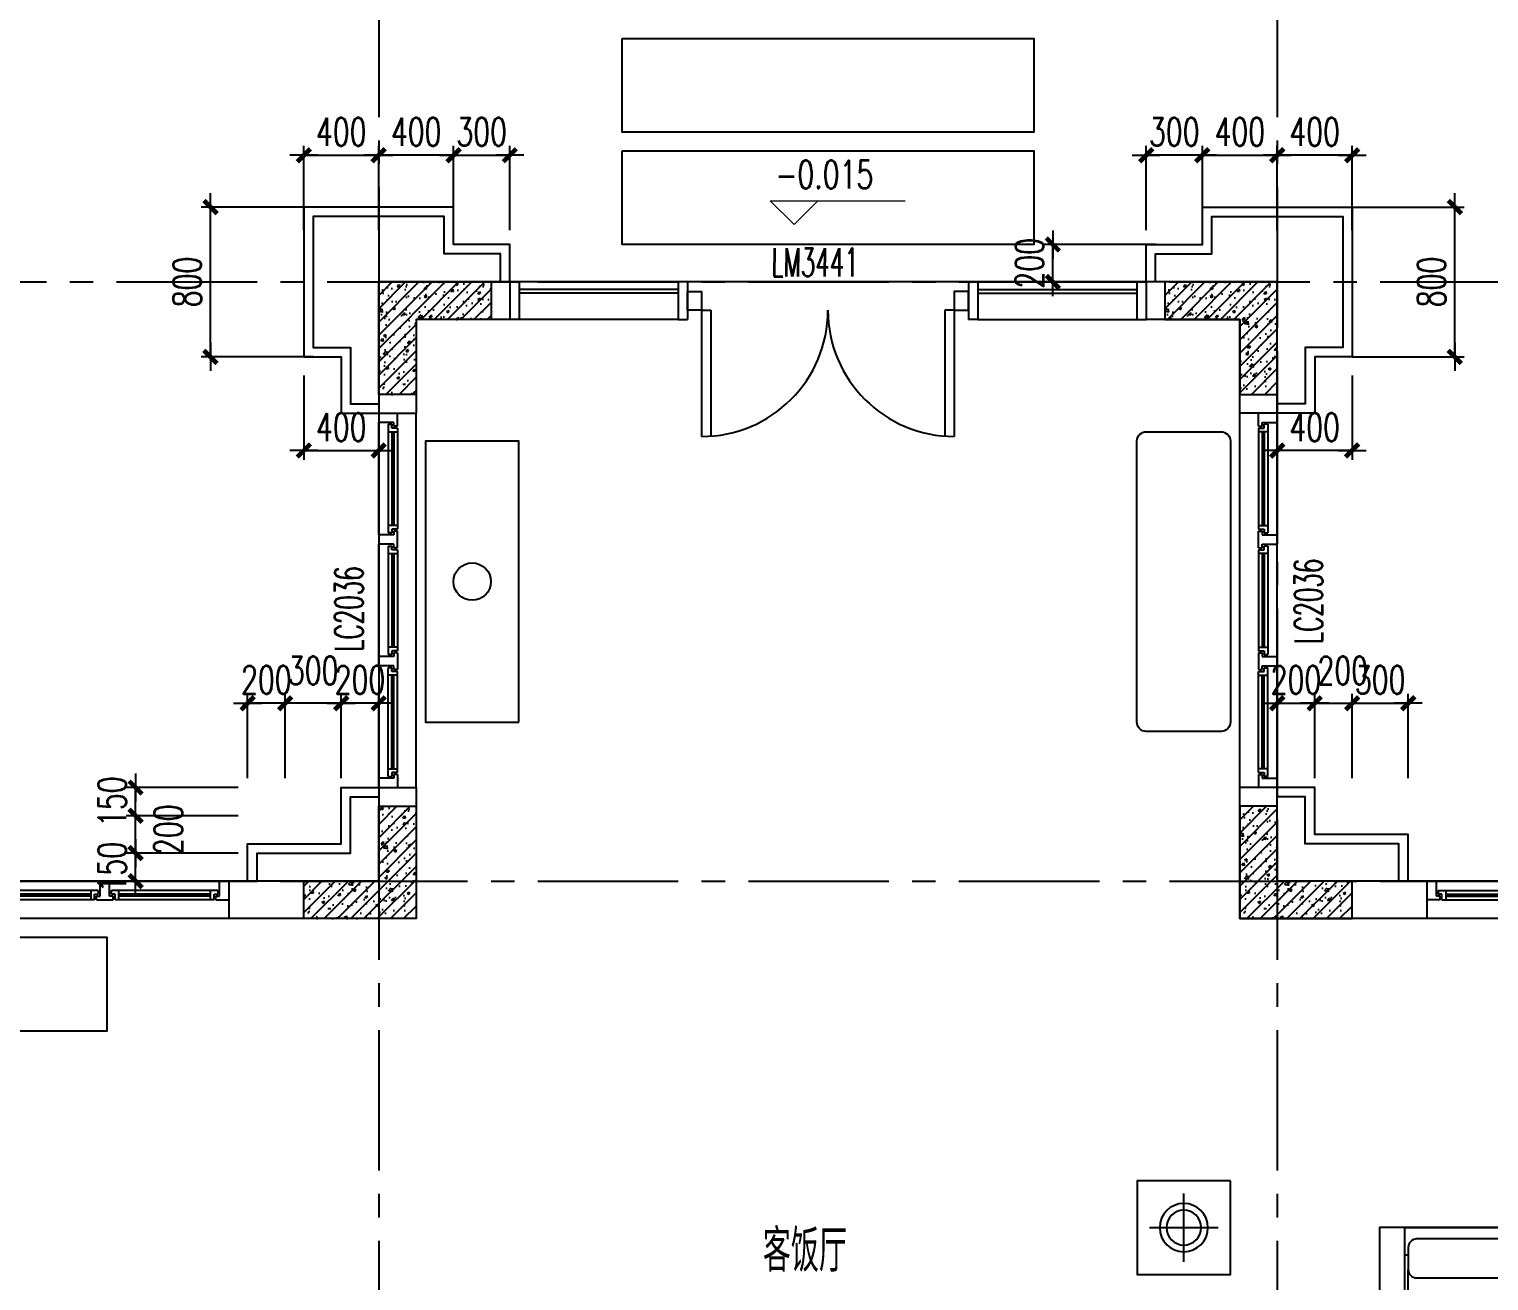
# Model space of a CAD drawing. Extents: x -395226 to -176901, y -140672 to 68263.
# Drawn here: x -314137 to -306339, y 50186 to 56870 of the extents above; entities that cross this region are included whole.
import ezdxf
from ezdxf.enums import TextEntityAlignment as Align

# ---------------------------------------------------------------- set-up
doc = ezdxf.new("R2010")
doc.units = 0
doc.header["$LTSCALE"] = 1000
doc.header["$MEASUREMENT"] = 0
doc.linetypes.add('ACAD_ISO08W100', pattern=[36, 24, -3, 6, -3])
doc.linetypes.add('Plans$0$CENTER2', pattern=[1.125, 0.75, -0.125, 0.125, -0.125])
doc.layers.get('0').update_dxf_attribs({"linetype": 'CONTINUOUS'})
doc.layers.get('Defpoints').update_dxf_attribs({"linetype": 'CONTINUOUS'})
for name, color, linetype in [('A-COLUMN', 1, 'CONTINUOUS'), ('A-COLUMN-hatch', 252, 'CONTINUOUS'), ('A-DIM', 201, 'CONTINUOUS'), ('A-DOTE', 8, 'ACAD_ISO08W100'), ('A-FIN-GRAN', 34, 'CONTINUOUS'), ('A-FUR', 251, 'CONTINUOUS'), ('A-PAVE', 17, 'CONTINUOUS'), ('A-TEXT-CN', 31, 'CONTINUOUS'), ('A-WALL', 2, 'CONTINUOUS'), ('A-WINDOW', 4, 'CONTINUOUS'), ('A-WINDOW-TEXT', 93, 'CONTINUOUS'), ('Plans$0$Grid', 9, 'Plans$0$CENTER2')]:
    doc.layers.add(name, color=color, linetype=linetype)
doc.layers.add('A-LEVEL', color=135, linetype='CONTINUOUS', lineweight=0)
doc.styles.add('_HZTXT', font='tjromans.shx', dxfattribs={"width": 0.7, "bigfont": 'tjhztxt.shx'})
doc.styles.add('DIM_FONT', font='SIMPLEX', dxfattribs={"width": 0.7, "bigfont": 'GBCBIG'})
doc.styles.add('PRC-S', font='tjromans.shx', dxfattribs={"width": 0.7, "bigfont": 'tjhztxt.shx'})
doc.styles.add('TJHZTXT', font='tjromans.shx', dxfattribs={"width": 0.8, "bigfont": 'tjhztxt.shx'})
doc.styles.add('zjz', font='tjromans.shx', dxfattribs={"width": 0.7, "height": 500, "bigfont": 'tjhztxt.shx'})
doc.dimstyles.new('DIM100', dxfattribs={"dimscale": 100, "dimtxt": 3, "dimasz": 0.01, "dimexe": 1, "dimexo": 1, "dimgap": 1, "dimtad": 1, "dimdec": 0, "dimzin": 0, "dimdsep": 46, "dimtxsty": 'DIM_FONT', "dimblk1": '_DIMX', "dimblk2": '_DIMX', "dimsah": 1, "dimcen": 0.01, "dimclrd": 256, "dimclre": 256, "dimclrt": 7, "dimadec": 0, "dimazin": 0, "dimtfac": 1, "dimtdec": 0, "dimtix": 1, "dimtmove": 2, "dimatfit": 3, "dimldrblk": '_DIMX', "dimfxl": 0, "dimtolj": 1, "dimtzin": 5, "dimarcsym": 0})

# ---------------------------------------------------------------- blocks, each defined once
blk = doc.blocks.new('Grid')
at = {"layer": 'Plans$0$Grid', "color": 8}
for p, q in [((-6548.2, 23320), (-6548.2, -15380)), ((-1748.2, 23320), (-1748.2, -15380)), ((-28198.2, 19440), (8601.8, 19440)), ((-28198.2, 16240), (8601.8, 16240))]:
    blk.add_line(p, q, dxfattribs=at)
blk = doc.blocks.new('A$C539A1996')
for p, q in [((-2019.9, -579), (-2019.9, 321)), ((-489.9, -579), (-489.9, 321)), ((-2019.9, 173.2), (-2010.8, 173.2)), ((-508.5, 173.2), (-489.9, 173.2)), ((-1259.7, -579), (-1259.7, -30.5)), ((-2010.8, -534), (-2019.9, -534))]:
    blk.add_line(p, q)
for points in [[(-489.9, 321), (-2154.9, 321), (-2154.9, -579), (-2019.9, -579)], [(-2019.9, 321), (-354.9, 321), (-354.9, -579), (-489.9, -579)], [(-508.5, -534), (-489.9, -534)]]:
    blk.add_lwpolyline(points)
blk.add_lwpolyline([(-2010.8, 97.2), (-2010.8, 215.3, -0.414214), (-1965.8, 260.3), (-553.5, 260.3, -0.414214), (-508.5, 215.3), (-508.5, 97.2, -0.414214), (-553.5, 52.2), (-1965.8, 52.2, -0.414214)], format="xyb", close=True)
blk.add_lwpolyline([(-2010.8, 97.2), (-2010.8, -534, 0.414214), (-1965.8, -579), (-553.5, -579, 0.414214), (-508.5, -534), (-508.5, 97.2)], format="xyb")
blk = doc.blocks.new('A$C1C6E1717')
at = {"ltscale": 1.5}
for p, q in [((0, 0), (0, -50)), ((80, -50), (0, -50)), ((0, -650), (0, -50)), ((50, -60), (50, -640)), ((50, -60), (70, -60)), ((70, -80), (70, -60)), ((80, -70), (80, -50)), ((100, -70), (80, -70)), ((100, -70), (100, 0)), ((200, 0), (200, -2000)), ((50, -100), (100, -100)), ((100, -80), (70, -80)), ((70, -100), (70, -600)), ((80, -100), (80, -600)), ((100, -80), (100, -620)), ((100, -600), (50, -600)), ((70, -620), (70, -640)), ((100, -620), (70, -620)), ((80, -650), (0, -650)), ((0, -650), (0, -700)), ((80, -700), (0, -700)), ((0, -700), (0, -1300)), ((70, -640), (50, -640)), ((100, -630), (80, -630)), ((80, -630), (80, -650)), ((80, -720), (80, -700)), ((100, -720), (100, -630)), ((50, -1290), (50, -710)), ((70, -710), (50, -710)), ((100, -750), (50, -750)), ((70, -730), (70, -710)), ((100, -730), (70, -730)), ((70, -1250), (70, -750)), ((100, -720), (80, -720)), ((80, -1250), (80, -750)), ((100, -1270), (100, -730)), ((80, -1300), (0, -1300)), ((0, -1350), (0, -1300)), ((50, -1250), (100, -1250)), ((50, -1290), (70, -1290)), ((100, -1270), (70, -1270)), ((70, -1270), (70, -1290)), ((100, -1280), (80, -1280)), ((80, -1280), (80, -1300)), ((100, -1280), (100, -1370)), ((80, -1350), (0, -1350)), ((0, -1350), (0, -1950)), ((50, -1940), (50, -1360)), ((70, -1360), (50, -1360)), ((100, -1400), (50, -1400)), ((70, -1380), (70, -1360)), ((100, -1380), (70, -1380)), ((70, -1900), (70, -1400)), ((80, -1370), (80, -1350)), ((100, -1370), (80, -1370)), ((80, -1900), (80, -1400)), ((100, -1920), (100, -1380)), ((50, -1900), (100, -1900)), ((50, -1940), (70, -1940)), ((100, -1920), (70, -1920)), ((70, -1920), (70, -1940)), ((100, -1930), (80, -1930)), ((80, -1930), (80, -1950)), ((100, -1930), (100, -2000)), ((80, -1950), (0, -1950)), ((0, -2000), (0, -1950))]:
    blk.add_line(p, q, dxfattribs=at)
blk = doc.blocks.new('_DIMX')
blk.add_line((-150, 0), (150, 0))
at = {"const_width": 50}
blk.add_lwpolyline([(-70, -70), (70, 70)], dxfattribs=at)
blk = doc.blocks.new('*D135')
at = {"layer": 'A-DIM', "lineweight": -2}
for p, q in [((-307269.5, 52869.8), (-307269.5, 53319.8)), ((-307269, 53269.8), (-307070, 53269.8)), ((-307069.5, 52869.8), (-307069.5, 53319.8))]:
    blk.add_line(p, q, dxfattribs=at)
at = {"layer": 'Defpoints', "color": 0}
for p in [(-307069.5, 53269.8), (-307269.5, 52819.8), (-307069.5, 52819.8)]:
    blk.add_point(p, dxfattribs=at)
at = {"layer": 'A-DIM', "lineweight": -2, "xscale": 0.5, "yscale": 0.5, "zscale": 0.5, "rotation": 180}
blk.add_blockref('_DIMX', (-307269.5, 53269.8), dxfattribs=at)
at = {"layer": 'A-DIM', "lineweight": -2, "xscale": 0.5, "yscale": 0.5, "zscale": 0.5}
blk.add_blockref('_DIMX', (-307069.5, 53269.8), dxfattribs=at)
at = {"layer": 'A-DIM', "insert": (-307119.5, 53444.8), "char_height": 150, "attachment_point": 5, "style": 'DIM_FONT'}
blk.add_mtext('\\A1;200', dxfattribs=at)
blk = doc.blocks.new('*D136')
at = {"layer": 'A-DIM', "lineweight": -2}
for p, q in [((-307070, 53269.8), (-307070.5, 53269.8)), ((-307069.5, 52869.8), (-307069.5, 53319.8)), ((-307069.5, 53269.8), (-306769.5, 53269.8)), ((-306769.5, 52869.8), (-306769.5, 53319.8)), ((-306769, 53269.8), (-306768.5, 53269.8))]:
    blk.add_line(p, q, dxfattribs=at)
at = {"layer": 'Defpoints', "color": 0}
for p in [(-306769.5, 53269.8), (-307069.5, 52819.8), (-306769.5, 52819.8)]:
    blk.add_point(p, dxfattribs=at)
at = {"layer": 'A-DIM', "lineweight": -2, "xscale": 0.5, "yscale": 0.5, "zscale": 0.5}
blk.add_blockref('_DIMX', (-307069.5, 53269.8), dxfattribs=at)
at = {"layer": 'A-DIM', "lineweight": -2, "xscale": 0.5, "yscale": 0.5, "zscale": 0.5, "rotation": 180}
blk.add_blockref('_DIMX', (-306769.5, 53269.8), dxfattribs=at)
at = {"layer": 'A-DIM', "insert": (-306919.5, 53394.8), "char_height": 150, "attachment_point": 5, "style": 'DIM_FONT'}
blk.add_mtext('\\A1;300', dxfattribs=at)
blk = doc.blocks.new('*D310')
at = {"layer": 'A-DIM', "lineweight": -2}
for p, q in [((-307470, 53269.8), (-307470.5, 53269.8)), ((-307469.5, 52869.8), (-307469.5, 53319.8)), ((-307469.5, 53269.8), (-307269.5, 53269.8)), ((-307269.5, 52869.8), (-307269.5, 53319.8)), ((-307269, 53269.8), (-307268.5, 53269.8))]:
    blk.add_line(p, q, dxfattribs=at)
at = {"layer": 'Defpoints', "color": 0}
for p in [(-307269.5, 53269.8), (-307469.5, 52819.8), (-307269.5, 52819.8)]:
    blk.add_point(p, dxfattribs=at)
at = {"layer": 'A-DIM', "lineweight": -2, "xscale": 0.5, "yscale": 0.5, "zscale": 0.5}
blk.add_blockref('_DIMX', (-307469.5, 53269.8), dxfattribs=at)
at = {"layer": 'A-DIM', "lineweight": -2, "xscale": 0.5, "yscale": 0.5, "zscale": 0.5, "rotation": 180}
blk.add_blockref('_DIMX', (-307269.5, 53269.8), dxfattribs=at)
at = {"layer": 'A-DIM', "insert": (-307369.5, 53394.8), "char_height": 150, "attachment_point": 5, "style": 'DIM_FONT'}
blk.add_mtext('\\A1;200', dxfattribs=at)
blk = doc.blocks.new('*D313')
at = {"layer": 'A-DIM', "lineweight": -2}
for p, q in [((-312769.5, 52869.8), (-312769.5, 53319.8)), ((-312470, 53269.8), (-312769, 53269.8)), ((-312469.5, 52869.8), (-312469.5, 53319.8))]:
    blk.add_line(p, q, dxfattribs=at)
at = {"layer": 'Defpoints', "color": 0}
for p in [(-312769.5, 53269.8), (-312769.5, 52819.8), (-312469.5, 52819.8)]:
    blk.add_point(p, dxfattribs=at)
at = {"layer": 'A-DIM', "lineweight": -2, "xscale": 0.5, "yscale": 0.5, "zscale": 0.5}
for p, rotation in [((-312769.5, 53269.8), 180.0000000221281), ((-312469.5, 53269.8), 2.212805938484053e-08)]:
    blk.add_blockref('_DIMX', p, dxfattribs=dict(at, rotation=rotation))
at = {"layer": 'A-DIM', "insert": (-312619.5, 53444.8), "char_height": 150, "attachment_point": 5, "rotation": 0, "style": 'DIM_FONT'}
blk.add_mtext('\\A1;300', dxfattribs=at)
blk = doc.blocks.new('*D314')
at = {"layer": 'A-DIM', "lineweight": -2}
for p, q in [((-312970, 53269.8), (-312970.5, 53269.8)), ((-312969.5, 52869.8), (-312969.5, 53319.8)), ((-312769.5, 53269.8), (-312969.5, 53269.8)), ((-312769.5, 52869.8), (-312769.5, 53319.8)), ((-312769, 53269.8), (-312768.5, 53269.8))]:
    blk.add_line(p, q, dxfattribs=at)
at = {"layer": 'Defpoints', "color": 0}
for p in [(-312969.5, 53269.8), (-312969.5, 52819.8), (-312769.5, 52819.8)]:
    blk.add_point(p, dxfattribs=at)
at = {"layer": 'A-DIM', "lineweight": -2, "xscale": 0.5, "yscale": 0.5, "zscale": 0.5}
for p, rotation in [((-312969.5, 53269.8), 1.602076435266864e-07), ((-312769.5, 53269.8), 180.0000001602076)]:
    blk.add_blockref('_DIMX', p, dxfattribs=dict(at, rotation=rotation))
at = {"layer": 'A-DIM', "insert": (-312869.5, 53394.8), "char_height": 150, "attachment_point": 5, "rotation": 0, "style": 'DIM_FONT'}
blk.add_mtext('\\A1;200', dxfattribs=at)
blk = doc.blocks.new('*D254')
at = {"layer": 'A-DIM', "lineweight": -2}
for p, q in [((-313019.5, 52469.8), (-313618.1, 52469.8)), ((-313568.1, 52470.3), (-313568.1, 52470.8)), ((-313568.1, 52319.8), (-313568.1, 52469.8)), ((-313019.5, 52319.8), (-313618.1, 52319.8)), ((-313568.1, 52319.3), (-313568.1, 52318.8))]:
    blk.add_line(p, q, dxfattribs=at)
at = {"layer": 'Defpoints', "color": 0}
for p in [(-313568.1, 52469.8), (-312969.5, 52469.8), (-312969.5, 52319.8)]:
    blk.add_point(p, dxfattribs=at)
at = {"layer": 'A-DIM', "lineweight": -2, "xscale": 0.5, "yscale": 0.5, "zscale": 0.5}
for p, rotation in [((-313568.1, 52469.8), 270), ((-313568.1, 52319.8), 90)]:
    blk.add_blockref('_DIMX', p, dxfattribs=dict(at, rotation=rotation))
at = {"layer": 'A-DIM', "insert": (-313693.1, 52394.8), "char_height": 150, "attachment_point": 5, "rotation": 90, "style": 'DIM_FONT'}
blk.add_mtext('\\A1;150', dxfattribs=at)
blk = doc.blocks.new('*D315')
at = {"layer": 'A-DIM', "lineweight": -2}
for p, q in [((-312470, 53269.8), (-312470.5, 53269.8)), ((-312469.5, 52869.8), (-312469.5, 53319.8)), ((-312269.5, 53269.8), (-312469.5, 53269.8)), ((-312269.5, 52869.8), (-312269.5, 53319.8)), ((-312269, 53269.8), (-312268.5, 53269.8))]:
    blk.add_line(p, q, dxfattribs=at)
at = {"layer": 'Defpoints', "color": 0}
for p in [(-312469.5, 53269.8), (-312469.5, 52819.8), (-312269.5, 52819.8)]:
    blk.add_point(p, dxfattribs=at)
at = {"layer": 'A-DIM', "lineweight": -2, "xscale": 0.5, "yscale": 0.5, "zscale": 0.5}
for p, rotation in [((-312469.5, 53269.8), 3.319211598912855e-08), ((-312269.5, 53269.8), 180.0000000331922)]:
    blk.add_blockref('_DIMX', p, dxfattribs=dict(at, rotation=rotation))
at = {"layer": 'A-DIM', "insert": (-312369.5, 53394.8), "char_height": 150, "attachment_point": 5, "rotation": 0, "style": 'DIM_FONT'}
blk.add_mtext('\\A1;200', dxfattribs=at)
blk = doc.blocks.new('*D253')
at = {"layer": 'A-DIM', "lineweight": -2}
for p, q in [((-313019.5, 52669.8), (-313618.1, 52669.8)), ((-313568.1, 52470.3), (-313568.1, 52669.3)), ((-313019.5, 52469.8), (-313618.1, 52469.8))]:
    blk.add_line(p, q, dxfattribs=at)
at = {"layer": 'Defpoints', "color": 0}
for p in [(-313568.1, 52669.8), (-312969.5, 52669.8), (-312969.5, 52469.8)]:
    blk.add_point(p, dxfattribs=at)
at = {"layer": 'A-DIM', "lineweight": -2, "xscale": 0.5, "yscale": 0.5, "zscale": 0.5}
for p, rotation in [((-313568.1, 52669.8), 90), ((-313568.1, 52469.8), 270)]:
    blk.add_blockref('_DIMX', p, dxfattribs=dict(at, rotation=rotation))
at = {"layer": 'A-DIM', "insert": (-313393.1, 52594.8), "char_height": 150, "attachment_point": 5, "rotation": 90, "style": 'DIM_FONT'}
blk.add_mtext('\\A1;200', dxfattribs=at)
blk = doc.blocks.new('*D316')
at = {"layer": 'A-DIM', "lineweight": -2}
for p, q in [((-313019.5, 52819.8), (-313618.1, 52819.8)), ((-313568.1, 52820.3), (-313568.1, 52820.8)), ((-313568.1, 52669.8), (-313568.1, 52819.8)), ((-313019.5, 52669.8), (-313618.1, 52669.8)), ((-313568.1, 52669.3), (-313568.1, 52668.8))]:
    blk.add_line(p, q, dxfattribs=at)
at = {"layer": 'Defpoints', "color": 0}
for p in [(-313568.1, 52819.8), (-312969.5, 52819.8), (-312969.5, 52669.8)]:
    blk.add_point(p, dxfattribs=at)
at = {"layer": 'A-DIM', "lineweight": -2, "xscale": 0.5, "yscale": 0.5, "zscale": 0.5}
for p, rotation in [((-313568.1, 52819.8), 270), ((-313568.1, 52669.8), 90)]:
    blk.add_blockref('_DIMX', p, dxfattribs=dict(at, rotation=rotation))
at = {"layer": 'A-DIM', "insert": (-313693.1, 52744.8), "char_height": 150, "attachment_point": 5, "rotation": 90, "style": 'DIM_FONT'}
blk.add_mtext('\\A1;150', dxfattribs=at)
blk = doc.blocks.new('*D131')
at = {"layer": 'A-DIM', "lineweight": -2}
for p, q in [((-307069.5, 55919.8), (-306470.9, 55919.8)), ((-306520.9, 55120.3), (-306520.9, 55919.3)), ((-307069.5, 55119.8), (-306470.9, 55119.8))]:
    blk.add_line(p, q, dxfattribs=at)
at = {"layer": 'Defpoints', "color": 0}
for p in [(-307119.5, 55919.8), (-306520.9, 55919.8), (-307119.5, 55119.8)]:
    blk.add_point(p, dxfattribs=at)
at = {"layer": 'A-DIM', "lineweight": -2, "xscale": 0.5, "yscale": 0.5, "zscale": 0.5}
for p, rotation in [((-306520.9, 55919.8), 90), ((-306520.9, 55119.8), 270)]:
    blk.add_blockref('_DIMX', p, dxfattribs=dict(at, rotation=rotation))
at = {"layer": 'A-DIM', "insert": (-306645.9, 55519.8), "char_height": 150, "attachment_point": 5, "rotation": 90, "style": 'DIM_FONT'}
blk.add_mtext('\\A1;800', dxfattribs=at)
blk = doc.blocks.new('*D318')
at = {"layer": 'A-DIM', "lineweight": -2}
for p, q in [((-308119.5, 55719.8), (-308718.1, 55719.8)), ((-308668.1, 55720.3), (-308668.1, 55720.8)), ((-308668.1, 55519.8), (-308668.1, 55719.8)), ((-308119.5, 55519.8), (-308718.1, 55519.8)), ((-308668.1, 55519.3), (-308668.1, 55518.8))]:
    blk.add_line(p, q, dxfattribs=at)
at = {"layer": 'Defpoints', "color": 0}
for p in [(-308668.1, 55719.8), (-308069.5, 55719.8), (-308069.5, 55519.8)]:
    blk.add_point(p, dxfattribs=at)
at = {"layer": 'A-DIM', "lineweight": -2, "xscale": 0.5, "yscale": 0.5, "zscale": 0.5}
for p, rotation in [((-308668.1, 55719.8), 270), ((-308668.1, 55519.8), 90)]:
    blk.add_blockref('_DIMX', p, dxfattribs=dict(at, rotation=rotation))
at = {"layer": 'A-DIM', "insert": (-308793.1, 55619.8), "char_height": 150, "attachment_point": 5, "rotation": 90, "style": 'DIM_FONT'}
blk.add_mtext('\\A1;200', dxfattribs=at)
blk = doc.blocks.new('*D134')
at = {"layer": 'A-DIM', "lineweight": -2}
for p, q in [((-307469.5, 55019.8), (-307469.5, 54569.8)), ((-307069.5, 55019.8), (-307069.5, 54569.8)), ((-307070, 54619.8), (-307469, 54619.8))]:
    blk.add_line(p, q, dxfattribs=at)
at = {"layer": 'Defpoints', "color": 0}
for p in [(-307469.5, 55069.8), (-307069.5, 55069.8), (-307469.5, 54619.8)]:
    blk.add_point(p, dxfattribs=at)
at = {"layer": 'A-DIM', "lineweight": -2, "xscale": 0.5, "yscale": 0.5, "zscale": 0.5}
for p, rotation in [((-307469.5, 54619.8), 179.9999999999875), ((-307069.5, 54619.8), 359.9999999999875)]:
    blk.add_blockref('_DIMX', p, dxfattribs=dict(at, rotation=rotation))
at = {"layer": 'A-DIM', "insert": (-307269.5, 54744.8), "char_height": 150, "attachment_point": 5, "style": 'DIM_FONT'}
blk.add_mtext('\\A1;400', dxfattribs=at)
blk = doc.blocks.new('*D132')
at = {"layer": 'A-DIM', "lineweight": -2}
for p, q in [((-312619.5, 55919.8), (-313218.1, 55919.8)), ((-313168.1, 55120.3), (-313168.1, 55919.3)), ((-312619.5, 55119.8), (-313218.1, 55119.8))]:
    blk.add_line(p, q, dxfattribs=at)
at = {"layer": 'Defpoints', "color": 0}
for p in [(-313168.1, 55919.8), (-312569.5, 55919.8), (-312569.5, 55119.8)]:
    blk.add_point(p, dxfattribs=at)
at = {"layer": 'A-DIM', "lineweight": -2, "xscale": 0.5, "yscale": 0.5, "zscale": 0.5}
for p, rotation in [((-313168.1, 55919.8), 90), ((-313168.1, 55119.8), 270)]:
    blk.add_blockref('_DIMX', p, dxfattribs=dict(at, rotation=rotation))
at = {"layer": 'A-DIM', "insert": (-313293.1, 55519.8), "char_height": 150, "attachment_point": 5, "rotation": 90, "style": 'DIM_FONT'}
blk.add_mtext('\\A1;800', dxfattribs=at)
blk = doc.blocks.new('*D133')
at = {"layer": 'A-DIM', "lineweight": -2}
for p, q in [((-312669.5, 55019.8), (-312669.5, 54569.8)), ((-312269.5, 55019.8), (-312269.5, 54569.8)), ((-312669, 54619.8), (-312270, 54619.8))]:
    blk.add_line(p, q, dxfattribs=at)
at = {"layer": 'Defpoints', "color": 0}
for p in [(-312669.5, 55069.8), (-312269.5, 55069.8), (-312269.5, 54619.8)]:
    blk.add_point(p, dxfattribs=at)
at = {"layer": 'A-DIM', "lineweight": -2, "xscale": 0.5, "yscale": 0.5, "zscale": 0.5, "rotation": 180}
blk.add_blockref('_DIMX', (-312669.5, 54619.8), dxfattribs=at)
at = {"layer": 'A-DIM', "lineweight": -2, "xscale": 0.5, "yscale": 0.5, "zscale": 0.5}
blk.add_blockref('_DIMX', (-312269.5, 54619.8), dxfattribs=at)
at = {"layer": 'A-DIM', "insert": (-312469.5, 54744.8), "char_height": 150, "attachment_point": 5, "style": 'DIM_FONT'}
blk.add_mtext('\\A1;400', dxfattribs=at)
blk = doc.blocks.new('A$C2EB04E01')
at = {"ltscale": 1.5}
for p, q in [((100, 0), (150, 0)), ((150, -80), (150, 0)), ((737.3, 0), (150, 0)), ((737.3, -80), (737.3, 0)), ((737.3, 0), (787.3, 0)), ((787.3, -80), (787.3, 0)), ((1474.7, 0), (787.3, 0)), ((1474.7, -80), (1474.7, 0)), ((1524.7, 0), (1474.7, 0)), ((1524.7, -80), (1524.7, 0)), ((1524.7, 0), (2212, 0)), ((2212, -80), (2212, 0)), ((2262, 0), (2212, 0)), ((2262, -80), (2262, 0)), ((2262, 0), (2850, 0)), ((2850, -80), (2850, 0)), ((2900, 0), (2850, 0)), ((160, -50), (727.3, -50)), ((160, -50), (160, -70)), ((180, -70), (160, -70)), ((180, -100), (180, -70)), ((200, -50), (200, -100)), ((200, -70), (687.3, -70)), ((687.3, -100), (687.3, -50)), ((707.3, -70), (727.3, -70)), ((707.3, -100), (707.3, -70)), ((727.3, -70), (727.3, -50)), ((797.3, -50), (1464.7, -50)), ((797.3, -50), (797.3, -70)), ((817.3, -70), (797.3, -70)), ((817.3, -100), (817.3, -70)), ((837.3, -50), (837.3, -100)), ((837.3, -70), (1424.7, -70)), ((1424.7, -100), (1424.7, -50)), ((1444.7, -70), (1464.7, -70)), ((1444.7, -100), (1444.7, -70)), ((1464.7, -70), (1464.7, -50)), ((2202, -50), (1534.7, -50)), ((1534.7, -70), (1534.7, -50)), ((1554.7, -70), (1534.7, -70)), ((1554.7, -100), (1554.7, -70)), ((1574.7, -100), (1574.7, -50)), ((2162, -70), (1574.7, -70)), ((2162, -50), (2162, -100)), ((2182, -100), (2182, -70)), ((2182, -70), (2202, -70)), ((2202, -50), (2202, -70)), ((2840, -50), (2272, -50)), ((2272, -70), (2272, -50)), ((2292, -70), (2272, -70)), ((2292, -100), (2292, -70)), ((2312, -100), (2312, -50)), ((2800, -70), (2312, -70)), ((2800, -50), (2800, -100)), ((2820, -100), (2820, -70)), ((2820, -70), (2840, -70)), ((2840, -50), (2840, -70)), ((170, -100), (100, -100)), ((170, -80), (150, -80)), ((170, -100), (170, -80)), ((180, -100), (707.3, -100)), ((200, -80), (687.3, -80)), ((717.3, -100), (717.3, -80)), ((717.3, -80), (737.3, -80)), ((807.3, -100), (717.3, -100)), ((807.3, -80), (787.3, -80)), ((807.3, -100), (807.3, -80)), ((817.3, -100), (1444.7, -100)), ((837.3, -80), (1424.7, -80)), ((1454.7, -100), (1454.7, -80)), ((1454.7, -80), (1474.7, -80)), ((1454.7, -100), (1544.7, -100)), ((1544.7, -80), (1524.7, -80)), ((1544.7, -100), (1544.7, -80)), ((2182, -100), (1554.7, -100)), ((2162, -80), (1574.7, -80)), ((2192, -100), (2192, -80)), ((2192, -80), (2212, -80)), ((2192, -100), (2282, -100)), ((2282, -80), (2262, -80)), ((2282, -100), (2282, -80)), ((2820, -100), (2292, -100)), ((2800, -80), (2312, -80)), ((2830, -100), (2830, -80)), ((2830, -80), (2850, -80)), ((2830, -100), (2900, -100)), ((2900, -200), (100, -200))]:
    blk.add_line(p, q, dxfattribs=at)
blk = doc.blocks.new('A$C27EA7CCC')
at = {"layer": 'A-LEVEL', "linetype": 'ByBlock'}
blk.add_lwpolyline([(1018, 509), (509, 0), (0, 509), (2880, 509)], dxfattribs=at)
at = {"layer": 'A-LEVEL', "style": 'zjz', "width": 0.7}
for tag, p in [('-6.000（建筑）', (3635, 1346)), ('-6.300（结构）', (3635, 645))]:
    blk.add_attdef(tag, text='', height=600, dxfattribs=at).set_placement(p, align=Align.RIGHT)
blk = doc.blocks.new('Plans$0$bedside_lamp')
for p, q in [((156074.6, 2667), (156074.6, 3033)), ((155891.5, 2850), (156257.6, 2850))]:
    blk.add_line(p, q)
for radius in [129, 93]:
    blk.add_circle((156074.6, 2850), radius)
blk = doc.blocks.new('D15')
for p, q in [((75, 0), (75, 675)), ((125, 0), (125, 673.145601)), ((1375, 0), (1375, 673.145601)), ((1425, 0), (1425, 675)), ((75, 0), (125, 0)), ((1425, 0), (1375, 0))]:
    blk.add_line(p, q)
for points in [[(75, 0), (0, 0), (0, -100), (75, -100)], [(1425, 0), (1500, 0), (1500, -100), (1425, -100)]]:
    blk.add_lwpolyline(points, close=True)
for centre, start, end in [((75, 0), 0, 90), ((1425, 0), 90, 180)]:
    blk.add_arc(centre, 675, start, end)
blk = doc.blocks.new('Columes')
at = {"layer": 'A-COLUMN-hatch'}
h = blk.add_hatch(dxfattribs=at)
h.set_pattern_fill('钢筋混凝土', color=256, scale=20, style=0)
h.set_pattern_definition([(45, (1970.62, 29640), (-35.3553, 35.3553), []), (50, (1970.62, 29640), (143.452, -12.55), [15, -165]), (355, (1970.62, 29640), (-27.75, 150.438), [12, -132]), (100.451, (1982.57, 29638.95), (115.702, 137.888), [12.748, -140.228]), (46.184, (1970.62, 29680), (213.45, -33.104), [22.5, -247.5]), (96.636, (1988.4, 29677.24), (186.93, 194.824), [19.12, -210.343]), (351.184, (1970.62, 29680), (186.93, 194.824), [18, -198]), (21, (1990.62, 29670), (119.381, -80.524), [15, -165]), (326, (1990.62, 29670), (48.663, 145.03), [12, -132]), (71.451, (2000.57, 29663.29), (168.045, 64.506), [12.748, -140.228]), (37.5, (1970.62, 29640), (2.432, 66.5788), [0, -130.4, 0, -134, 0, -132.5]), (7.5, (1970.62, 29640), (52.614, 78.8823), [0, -76.4, 0, -127.4, 0, -50.5]), (327.5, (1926.02, 29640), (106.7645, -4.511), [0, -50, 0, -156, 0, -207]), (317.5, (1906.02, 29640), (116.637, 20.021), [0, -65, 0, -103.6, 0, -147])])
h.paths.add_polyline_path([(1970.6, 29640), (1970.6, 30240), (2570.6, 30240), (2570.6, 30040), (2170.6, 30040), (2170.6, 29640)])
h = blk.add_hatch(dxfattribs=at)
h.set_pattern_fill('钢筋混凝土', color=256, scale=20, style=0)
h.set_pattern_definition([(45, (6170.62, 29640), (-35.3553, 35.3553), []), (50, (6170.62, 29640), (143.452, -12.55), [15, -165]), (355, (6170.62, 29640), (-27.75, 150.438), [12, -132]), (100.451, (6182.57, 29638.95), (115.702, 137.888), [12.748, -140.228]), (46.184, (6170.62, 29680), (213.45, -33.104), [22.5, -247.5]), (96.636, (6188.4, 29677.24), (186.93, 194.824), [19.12, -210.343]), (351.184, (6170.62, 29680), (186.93, 194.824), [18, -198]), (21, (6190.62, 29670), (119.381, -80.524), [15, -165]), (326, (6190.62, 29670), (48.663, 145.03), [12, -132]), (71.451, (6200.57, 29663.29), (168.045, 64.506), [12.748, -140.228]), (37.5, (6170.62, 29640), (2.432, 66.5788), [0, -130.4, 0, -134, 0, -132.5]), (7.5, (6170.62, 29640), (52.614, 78.8823), [0, -76.4, 0, -127.4, 0, -50.5]), (327.5, (6126.02, 29640), (106.7645, -4.511), [0, -50, 0, -156, 0, -207]), (317.5, (6106.02, 29640), (116.637, 20.021), [0, -65, 0, -103.6, 0, -147])])
h.paths.add_polyline_path([(6770.6, 29640), (6770.6, 30240), (6170.6, 30240), (6170.6, 30040), (6570.6, 30040), (6570.6, 29640)])
h = blk.add_hatch(dxfattribs=at)
h.set_pattern_fill('钢筋混凝土', color=256, scale=20, style=0)
h.set_pattern_definition([(45, (1570.62, 26840), (-35.3553, 35.3553), []), (50, (1570.62, 26840), (143.452, -12.55), [15, -165]), (355, (1570.62, 26840), (-27.75, 150.438), [12, -132]), (100.451, (1582.57, 26838.95), (115.702, 137.888), [12.748, -140.228]), (46.184, (1570.62, 26880), (213.45, -33.104), [22.5, -247.5]), (96.636, (1588.4, 26877.24), (186.93, 194.824), [19.12, -210.343]), (351.184, (1570.62, 26880), (186.93, 194.824), [18, -198]), (21, (1590.62, 26870), (119.381, -80.524), [15, -165]), (326, (1590.62, 26870), (48.663, 145.03), [12, -132]), (71.451, (1600.57, 26863.29), (168.045, 64.506), [12.748, -140.228]), (37.5, (1570.62, 26840), (2.432, 66.5788), [0, -130.4, 0, -134, 0, -132.5]), (7.5, (1570.62, 26840), (52.614, 78.8823), [0, -76.4, 0, -127.4, 0, -50.5]), (327.5, (1526.02, 26840), (106.7645, -4.511), [0, -50, 0, -156, 0, -207]), (317.5, (1506.02, 26840), (116.637, 20.021), [0, -65, 0, -103.6, 0, -147])])
h.paths.add_polyline_path([(2170.6, 27440), (2170.6, 26840), (1570.6, 26840), (1570.6, 27040), (1970.6, 27040), (1970.6, 27440)])
h = blk.add_hatch(dxfattribs=at)
h.set_pattern_fill('钢筋混凝土', color=256, scale=20, style=0)
h.set_pattern_definition([(45, (6570.62, 26840), (-35.3553, 35.3553), []), (50, (6570.62, 26840), (143.452, -12.55), [15, -165]), (355, (6570.62, 26840), (-27.75, 150.438), [12, -132]), (100.451, (6582.57, 26838.95), (115.702, 137.888), [12.748, -140.228]), (46.184, (6570.62, 26880), (213.45, -33.104), [22.5, -247.5]), (96.636, (6588.4, 26877.24), (186.93, 194.824), [19.12, -210.343]), (351.184, (6570.62, 26880), (186.93, 194.824), [18, -198]), (21, (6590.62, 26870), (119.381, -80.524), [15, -165]), (326, (6590.62, 26870), (48.663, 145.03), [12, -132]), (71.451, (6600.57, 26863.29), (168.045, 64.506), [12.748, -140.228]), (37.5, (6570.62, 26840), (2.432, 66.5788), [0, -130.4, 0, -134, 0, -132.5]), (7.5, (6570.62, 26840), (52.614, 78.8823), [0, -76.4, 0, -127.4, 0, -50.5]), (327.5, (6526.02, 26840), (106.7645, -4.511), [0, -50, 0, -156, 0, -207]), (317.5, (6506.02, 26840), (116.637, 20.021), [0, -65, 0, -103.6, 0, -147])])
h.paths.add_polyline_path([(6570.6, 27440), (6570.6, 26840), (7170.6, 26840), (7170.6, 27040), (6770.6, 27040), (6770.6, 27440)])
for points in [[(1970.6, 29640), (1970.6, 30240), (2570.6, 30240), (2570.6, 30040), (2170.6, 30040), (2170.6, 29640)], [(6770.6, 29640), (6770.6, 30240), (6170.6, 30240), (6170.6, 30040), (6570.6, 30040), (6570.6, 29640)], [(2170.6, 27440), (2170.6, 26840), (1570.6, 26840), (1570.6, 27040), (1970.6, 27040), (1970.6, 27440)], [(6570.6, 27440), (6570.6, 26840), (7170.6, 26840), (7170.6, 27040), (6770.6, 27040), (6770.6, 27440)]]:
    blk.add_lwpolyline(points, close=True)
blk = doc.blocks.new('*D161')
at = {"layer": 'A-DIM', "lineweight": -2}
for p, q in [((-312269.5, 55796.6), (-312269.5, 56246.6)), ((-311869.5, 55796.6), (-311869.5, 56246.6)), ((-311870, 56196.6), (-312269, 56196.6))]:
    blk.add_line(p, q, dxfattribs=at)
at = {"layer": 'Defpoints', "color": 0}
for p in [(-312269.5, 56196.6), (-312269.5, 55746.6), (-311869.5, 55746.6)]:
    blk.add_point(p, dxfattribs=at)
at = {"layer": 'A-DIM', "lineweight": -2, "xscale": 0.5, "yscale": 0.5, "zscale": 0.5}
for p, rotation in [((-312269.5, 56196.6), 179.9999999996082), ((-311869.5, 56196.6), 359.9999999996082)]:
    blk.add_blockref('_DIMX', p, dxfattribs=dict(at, rotation=rotation))
at = {"layer": 'A-DIM', "insert": (-312069.5, 56321.6), "char_height": 150, "attachment_point": 5, "style": 'DIM_FONT'}
blk.add_mtext('\\A1;400', dxfattribs=at)
blk = doc.blocks.new('*D162')
at = {"layer": 'A-DIM', "lineweight": -2}
for p, q in [((-312669.5, 55796.6), (-312669.5, 56246.6)), ((-312269.5, 55796.6), (-312269.5, 56246.6)), ((-312669, 56196.6), (-312270, 56196.6))]:
    blk.add_line(p, q, dxfattribs=at)
at = {"layer": 'Defpoints', "color": 0}
for p in [(-312269.5, 56196.6), (-312669.5, 55746.6), (-312269.5, 55746.6)]:
    blk.add_point(p, dxfattribs=at)
at = {"layer": 'A-DIM', "lineweight": -2, "xscale": 0.5, "yscale": 0.5, "zscale": 0.5, "rotation": 180}
blk.add_blockref('_DIMX', (-312669.5, 56196.6), dxfattribs=at)
at = {"layer": 'A-DIM', "lineweight": -2, "xscale": 0.5, "yscale": 0.5, "zscale": 0.5}
blk.add_blockref('_DIMX', (-312269.5, 56196.6), dxfattribs=at)
at = {"layer": 'A-DIM', "insert": (-312469.5, 56321.6), "char_height": 150, "attachment_point": 5, "style": 'DIM_FONT'}
blk.add_mtext('\\A1;400', dxfattribs=at)
blk = doc.blocks.new('*D163')
at = {"layer": 'A-DIM', "lineweight": -2}
for p, q in [((-311869.5, 55796.6), (-311869.5, 56246.6)), ((-311569.5, 55796.6), (-311569.5, 56246.6)), ((-311870, 56196.6), (-311870.5, 56196.6)), ((-311869.5, 56196.6), (-311569.5, 56196.6)), ((-311569, 56196.6), (-311568.5, 56196.6))]:
    blk.add_line(p, q, dxfattribs=at)
at = {"layer": 'Defpoints', "color": 0}
for p in [(-311569.5, 56196.6), (-311869.5, 55746.6), (-311569.5, 55746.6)]:
    blk.add_point(p, dxfattribs=at)
at = {"layer": 'A-DIM', "lineweight": -2, "xscale": 0.5, "yscale": 0.5, "zscale": 0.5}
blk.add_blockref('_DIMX', (-311869.5, 56196.6), dxfattribs=at)
at = {"layer": 'A-DIM', "lineweight": -2, "xscale": 0.5, "yscale": 0.5, "zscale": 0.5, "rotation": 180}
blk.add_blockref('_DIMX', (-311569.5, 56196.6), dxfattribs=at)
at = {"layer": 'A-DIM', "insert": (-311719.5, 56321.6), "char_height": 150, "attachment_point": 5, "style": 'DIM_FONT'}
blk.add_mtext('\\A1;300', dxfattribs=at)
blk = doc.blocks.new('*D164')
at = {"layer": 'A-DIM', "lineweight": -2}
for p, q in [((-307869.5, 55796.6), (-307869.5, 56246.6)), ((-307469.5, 55796.6), (-307469.5, 56246.6)), ((-307869, 56196.6), (-307470, 56196.6))]:
    blk.add_line(p, q, dxfattribs=at)
at = {"layer": 'Defpoints', "color": 0}
for p in [(-307469.5, 56196.6), (-307869.5, 55746.6), (-307469.5, 55746.6)]:
    blk.add_point(p, dxfattribs=at)
at = {"layer": 'A-DIM', "lineweight": -2, "xscale": 0.5, "yscale": 0.5, "zscale": 0.5, "rotation": 180}
blk.add_blockref('_DIMX', (-307869.5, 56196.6), dxfattribs=at)
at = {"layer": 'A-DIM', "lineweight": -2, "xscale": 0.5, "yscale": 0.5, "zscale": 0.5}
blk.add_blockref('_DIMX', (-307469.5, 56196.6), dxfattribs=at)
at = {"layer": 'A-DIM', "insert": (-307669.5, 56321.6), "char_height": 150, "attachment_point": 5, "style": 'DIM_FONT'}
blk.add_mtext('\\A1;400', dxfattribs=at)
blk = doc.blocks.new('*D165')
at = {"layer": 'A-DIM', "lineweight": -2}
for p, q in [((-307469.5, 55796.6), (-307469.5, 56246.6)), ((-307069.5, 55796.6), (-307069.5, 56246.6)), ((-307070, 56196.6), (-307469, 56196.6))]:
    blk.add_line(p, q, dxfattribs=at)
at = {"layer": 'Defpoints', "color": 0}
for p in [(-307469.5, 56196.6), (-307469.5, 55746.6), (-307069.5, 55746.6)]:
    blk.add_point(p, dxfattribs=at)
at = {"layer": 'A-DIM', "lineweight": -2, "xscale": 0.5, "yscale": 0.5, "zscale": 0.5}
for p, rotation in [((-307469.5, 56196.6), 179.9999999988077), ((-307069.5, 56196.6), 359.9999999988077)]:
    blk.add_blockref('_DIMX', p, dxfattribs=dict(at, rotation=rotation))
at = {"layer": 'A-DIM', "insert": (-307269.5, 56321.6), "char_height": 150, "attachment_point": 5, "rotation": 360, "style": 'DIM_FONT'}
blk.add_mtext('\\A1;400', dxfattribs=at)
blk = doc.blocks.new('*D166')
at = {"layer": 'A-DIM', "lineweight": -2}
for p, q in [((-308169.5, 55796.6), (-308169.5, 56246.6)), ((-307869.5, 55796.6), (-307869.5, 56246.6)), ((-308170, 56196.6), (-308170.5, 56196.6)), ((-307869.5, 56196.6), (-308169.5, 56196.6)), ((-307869, 56196.6), (-307868.5, 56196.6))]:
    blk.add_line(p, q, dxfattribs=at)
at = {"layer": 'Defpoints', "color": 0}
for p in [(-308169.5, 56196.6), (-308169.5, 55746.6), (-307869.5, 55746.6)]:
    blk.add_point(p, dxfattribs=at)
at = {"layer": 'A-DIM', "lineweight": -2, "xscale": 0.5, "yscale": 0.5, "zscale": 0.5}
for p, rotation in [((-308169.5, 56196.6), 359.9999999994706), ((-307869.5, 56196.6), 179.9999999994705)]:
    blk.add_blockref('_DIMX', p, dxfattribs=dict(at, rotation=rotation))
at = {"layer": 'A-DIM', "insert": (-308019.5, 56321.6), "char_height": 150, "attachment_point": 5, "style": 'DIM_FONT'}
blk.add_mtext('\\A1;300', dxfattribs=at)

msp = doc.modelspace()

# ---------------------------------------------------------------- linework, layer by layer
at = {"layer": 'A-FIN-GRAN'}
for points in [[(-311569.5, 55519.8), (-311569.5, 55719.8), (-311869.5, 55719.8), (-311869.5, 55919.8), (-312669.5, 55919.8), (-312669.5, 55119.8), (-312469.5, 55119.8), (-312469.5, 54819.8), (-312269.5, 54819.8)], [(-308169.5, 55519.8), (-308169.5, 55719.8), (-307869.5, 55719.8), (-307869.5, 55919.8), (-307069.5, 55919.8), (-307069.5, 55119.8), (-307269.5, 55119.8), (-307269.5, 54819.8), (-307469.5, 54819.8)], [(-311619.5, 55519.8), (-311619.5, 55669.8), (-311919.5, 55669.8), (-311919.5, 55869.8), (-312619.5, 55869.8), (-312619.5, 55169.8), (-312419.5, 55169.8), (-312419.5, 54869.8), (-312269.5, 54869.8)], [(-308119.5, 55519.8), (-308119.5, 55669.8), (-307819.5, 55669.8), (-307819.5, 55869.8), (-307119.5, 55869.8), (-307119.5, 55169.8), (-307319.5, 55169.8), (-307319.5, 54869.8), (-307469.5, 54869.8)], [(-312969.5, 52319.8), (-312969.5, 52519.8), (-312669.5, 52519.8), (-312669.5, 52519.8), (-312469.5, 52519.8), (-312469.5, 52819.8), (-312269.5, 52819.8)], [(-306769.5, 52319.8), (-306769.5, 52569.8), (-307069.5, 52569.8), (-307069.5, 52569.8), (-307269.5, 52569.8), (-307269.5, 52819.8), (-307469.5, 52819.8)], [(-312919.5, 52319.8), (-312919.5, 52469.8), (-312719.5, 52469.8), (-312719.5, 52469.8), (-312419.5, 52469.8), (-312419.5, 52769.8), (-312269.5, 52769.8)], [(-306819.5, 52319.8), (-306819.5, 52519.8), (-307019.5, 52519.8), (-307019.5, 52519.8), (-307319.5, 52519.8), (-307319.5, 52769.8), (-307469.5, 52769.8)]]:
    msp.add_lwpolyline(points, dxfattribs=at)
at = {"layer": 'A-FUR'}
for points in [[(-311520.5, 53169.8), (-311520.5, 54669.8), (-312019.5, 54669.8), (-312019.5, 53169.8)], [(-315219.5, 51520.8), (-313719.5, 51520.8), (-313719.5, 52019.8), (-315219.5, 52019.8)], [(-307718.5, 50719.8), (-308218.5, 50719.8), (-308218.5, 50219.8), (-307718.5, 50219.8)]]:
    msp.add_lwpolyline(points, close=True, dxfattribs=at)
msp.add_lwpolyline([(-307719.5, 54669.8), (-307719.5, 53169.8, -0.414214), (-307769.5, 53119.8), (-308169.5, 53119.8, -0.414214), (-308219.5, 53169.8), (-308219.5, 54669.8, -0.414214), (-308169.5, 54719.8), (-307769.5, 54719.8, -0.414214)], format="xyb", close=True, dxfattribs=at)
msp.add_circle((-311770, 53919.8), 100, dxfattribs=at)
at = {"layer": 'A-PAVE'}
for points in [[(-310969.5, 56819.8), (-308769.5, 56819.8), (-308769.5, 56319.8), (-310969.5, 56319.8)], [(-310969.5, 56219.8), (-308769.5, 56219.8), (-308769.5, 55719.8), (-310969.5, 55719.8)]]:
    msp.add_lwpolyline(points, close=True, dxfattribs=at)
at = {"layer": 'A-WALL'}
for p, q in [((-312269.5, 55519.8), (-312269.5, 54819.8)), ((-310869.5, 55519.8), (-311569.5, 55519.8)), ((-311569.5, 55519.8), (-311569.5, 55319.8)), ((-307469.5, 55519.8), (-308169.5, 55519.8)), ((-308169.5, 55519.8), (-308169.5, 55319.8)), ((-307469.5, 54819.8), (-307469.5, 55519.8)), ((-311569.5, 55319.8), (-312069.5, 55319.8)), ((-312069.5, 55319.8), (-312069.5, 54819.8)), ((-307669.5, 55319.8), (-308169.5, 55319.8)), ((-307669.5, 54819.8), (-307669.5, 55319.8)), ((-312269.5, 54819.8), (-312069.5, 54819.8)), ((-307469.5, 54819.8), (-307669.5, 54819.8)), ((-312269.5, 52819.8), (-312269.5, 52319.8)), ((-312269.5, 52819.8), (-312069.5, 52819.8)), ((-312069.5, 52819.8), (-312069.5, 52119.8)), ((-307669.5, 52119.8), (-307669.5, 52819.8)), ((-307469.5, 52819.8), (-307669.5, 52819.8)), ((-307469.5, 52319.8), (-307469.5, 52819.8)), ((-312269.5, 52319.8), (-313069.2, 52319.8)), ((-313069.2, 52319.8), (-313069.2, 52119.8)), ((-306669.5, 52319.8), (-307469.5, 52319.8)), ((-306669.5, 52319.8), (-306669.5, 52119.8)), ((-312069.5, 52119.8), (-313069.2, 52119.8)), ((-306669.5, 52119.8), (-307669.5, 52119.8))]:
    msp.add_line(p, q, dxfattribs=at)
at = {"layer": 'A-WINDOW'}
for p, q in [((-311569.5, 55519.8), (-311519.5, 55519.8)), ((-311519.5, 55519.8), (-311519.5, 55319.8)), ((-310619.5, 55519.8), (-310669.5, 55519.8)), ((-310669.5, 55519.8), (-310669.5, 55319.8)), ((-310619.5, 55519.8), (-310619.5, 55319.8)), ((-309119.5, 55519.8), (-309069.5, 55519.8)), ((-309119.5, 55519.8), (-309119.5, 55319.8)), ((-309069.5, 55519.8), (-309069.5, 55319.8)), ((-308169.5, 55519.8), (-308219.5, 55519.8)), ((-308219.5, 55519.8), (-308219.5, 55319.8)), ((-311519.5, 55319.8), (-311569.5, 55319.8)), ((-310669.5, 55319.8), (-310619.5, 55319.8)), ((-309069.5, 55319.8), (-309119.5, 55319.8)), ((-308219.5, 55319.8), (-308169.5, 55319.8))]:
    msp.add_line(p, q, dxfattribs=at)
for points in [[(-310669.5, 55519.8), (-311519.5, 55519.8)], [(-309069.5, 55519.8), (-308219.5, 55519.8)], [(-310669.5, 55479.8), (-311519.5, 55479.8)], [(-310669.5, 55459.8), (-311519.5, 55459.8)], [(-309069.5, 55479.8), (-308219.5, 55479.8)], [(-309069.5, 55459.8), (-308219.5, 55459.8)], [(-310669.5, 55319.8), (-311519.5, 55319.8)], [(-309069.5, 55319.8), (-308219.5, 55319.8)]]:
    msp.add_lwpolyline(points, dxfattribs=at)
at = {"layer": 'Defpoints', "color": 6}
msp.add_lwpolyline([(-316669.5, 45319.8), (-312269.5, 45319.8), (-312269.5, 43919.8), (-307469.5, 43919.8), (-307469.5, 45319.8), (-303069.5, 45319.8), (-303069.5, 52319.8), (-307469.5, 52319.8), (-307469.5, 55519.8), (-312269.5, 55519.8), (-312269.5, 52319.8), (-316669.5, 52319.8)], dxfattribs=at)

# ---------------------------------------------------------------- block references
at = {"layer": 'A-COLUMN'}
msp.add_blockref('Columes', (-314240.1, 25279.8), dxfattribs=at)
at = {"layer": 'A-DOTE'}
msp.add_blockref('Grid', (-305721.3, 36079.8), dxfattribs=at)
at = {"layer": 'A-FUR', "extrusion": (0, 0, -1), "zscale": -1, "rotation": 90}
msp.add_blockref('Plans$0$bedside_lamp', (310818.5, -105604.7), dxfattribs=at)
at = {"layer": 'A-FUR', "extrusion": (0, 0, -1), "zscale": -1}
msp.add_blockref('A$C539A1996', (307278.2, 50148.9), dxfattribs=at)
at = {"layer": 'A-LEVEL', "linetype": 'ByBlock'}
ref = msp.add_blockref('A$C27EA7CCC', (-310177.9, 55826.8), dxfattribs=dict(at, xscale=0.25, yscale=0.25, zscale=0.25))
ref.add_attrib('-6.000（建筑）', '-0.015', dxfattribs={"height": 150, "style": 'TJHZTXT', "width": 0.7}).set_placement((-309627.4, 56019.2), align=Align.RIGHT)
at = {"layer": 'A-WINDOW', "rotation": 180}
for name, p in [('D15', (-309119.5, 55369.8)), ('A$C1C6E1717', (-307469.5, 52819.8))]:
    msp.add_blockref(name, p, dxfattribs=at)
at = {"layer": 'A-WINDOW', "xscale": -1, "rotation": 180}
msp.add_blockref('A$C1C6E1717', (-312269.5, 52819.8), dxfattribs=at)
at = {"layer": 'A-WINDOW'}
for p in [(-315969.2, 52319.8), (-306769.5, 52319.8)]:
    msp.add_blockref('A$C2EB04E01', p, dxfattribs=at)

# ---------------------------------------------------------------- texts
at = {"layer": 'A-TEXT-CN', "style": 'PRC-S', "width": 0.7}
msp.add_text('客饭厅 ', height=225, dxfattribs=at).set_placement((-310217, 50234))
at = {"layer": 'A-WINDOW-TEXT', "style": '_HZTXT', "oblique": 0.6, "width": 0.6}
msp.add_text('LM3441', height=150, dxfattribs=at).set_placement((-310172.9, 55549.7))
for p in [(-312353.2, 53545.1), (-307227.9, 53585.9)]:
    msp.add_text('LC2036', height=150, rotation=90, dxfattribs=at).set_placement(p)

# ---------------------------------------------------------------- dimensions: what is measured, and where the dimension line sits
at = {"layer": 'A-DIM'}
for p1, p2, distance, picture, middle in [((-312669.5, 55746.6), (-312269.5, 55746.6), 450, '*D162', (-312469.5, 56321.6)), ((-311869.5, 55746.6), (-312269.5, 55746.6), -450, '*D161', (-312069.5, 56321.6)), ((-311869.5, 55746.6), (-311569.5, 55746.6), 450, '*D163', (-311719.5, 56321.6)), ((-307869.5, 55746.6), (-308169.5, 55746.6), -450, '*D166', (-308019.5, 56321.6)), ((-307869.5, 55746.6), (-307469.5, 55746.6), 450, '*D164', (-307669.5, 56321.6)), ((-307069.5, 55746.6), (-307469.5, 55746.6), -450, '*D165', (-307269.5, 56321.6)), ((-312569.5, 55119.8), (-312569.5, 55919.8), 598.6, '*D132', (-313293.1, 55519.8)), ((-307119.5, 55119.8), (-307119.5, 55919.8), -598.6, '*D131', (-306645.9, 55519.8)), ((-308069.5, 55519.8), (-308069.5, 55719.8), 598.6, '*D318', (-308793.1, 55619.8)), ((-312669.5, 55069.8), (-312269.5, 55069.8), -450, '*D133', (-312469.5, 54744.8)), ((-307069.5, 55069.8), (-307469.5, 55069.8), 450, '*D134', (-307269.5, 54744.8)), ((-312769.5, 52819.8), (-312969.5, 52819.8), -450, '*D314', (-312869.5, 53394.8)), ((-312269.5, 52819.8), (-312469.5, 52819.8), -450, '*D315', (-312369.5, 53394.8)), ((-307469.5, 52819.8), (-307269.5, 52819.8), 450, '*D310', (-307369.5, 53394.8)), ((-307069.5, 52819.8), (-306769.5, 52819.8), 450, '*D136', (-306919.5, 53394.8)), ((-312969.5, 52669.8), (-312969.5, 52819.8), 598.6, '*D316', (-313693.1, 52744.8)), ((-312969.5, 52319.8), (-312969.5, 52469.8), 598.6, '*D254', (-313693.1, 52394.8))]:
    dim = msp.add_aligned_dim(p1=p1, p2=p2, distance=distance, dimstyle='DIM100', override={"dimscale": 50, "dimclrt": 256}, dxfattribs=at)
    dim.commit()
    dim.dimension.update_dxf_attribs({"geometry": picture, "text_midpoint": middle})
for base, p1, p2, angle, picture, middle in [((-312769.5, 53269.8), (-312469.5, 52819.8), (-312769.5, 52819.8), 180, '*D313', (-312619.5, 53444.8)), ((-307069.5, 53269.8), (-307269.5, 52819.8), (-307069.5, 52819.8), 360, '*D135', (-307119.5, 53444.8)), ((-313568.1, 52669.8), (-312969.5, 52469.8), (-312969.5, 52669.8), 90, '*D253', (-313393.1, 52594.8))]:
    dim = msp.add_linear_dim(base=base, p1=p1, p2=p2, angle=angle, dimstyle='DIM100', override={"dimscale": 50, "dimclrt": 256}, dxfattribs=at)
    dim.commit()
    dim.dimension.update_dxf_attribs({"geometry": picture, "text_midpoint": middle, "dimtype": 129})

doc.saveas('drawing.dxf')
